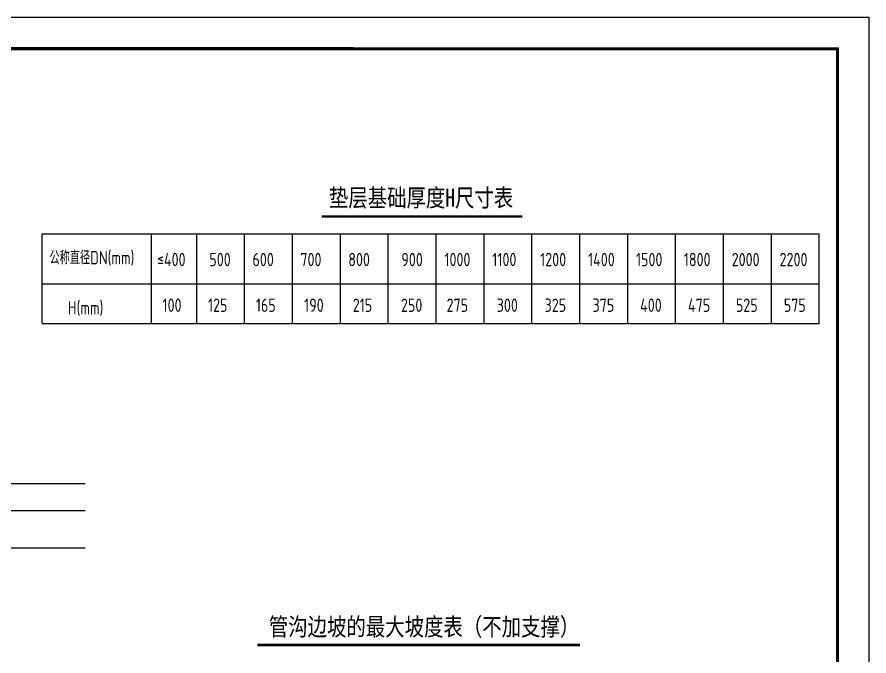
# Model space of a CAD drawing. Header units: millimetres. Extents: x 5592 to 9444, y 2362 to 3548.
# Drawn here: x 9236.9 to 9428.4, y 2875 to 3018.6 of the extents above; entities that cross this region are included whole.
import ezdxf

# ---------------------------------------------------------------- set-up
doc = ezdxf.new("R2010")
doc.units = ezdxf.units.MM
doc.header["$LTSCALE"] = 250
doc.layers.get('0').update_dxf_attribs({"linetype": 'CONTINUOUS'})
for name, color, linetype in [('DM', 3, 'CONTINUOUS'), ('PUB_TITLE', 4, 'CONTINUOUS'), ('图框线', 4, 'CONTINUOUS'), ('标', 3, 'CONTINUOUS')]:
    doc.layers.add(name, color=color, linetype=linetype)
doc.styles.add('DRC-ST', font='SimSun.ttf')
doc.styles.add('HZ', font='tssdeng.shx', dxfattribs={"width": 0.8, "bigfont": 'tssdchn.shx'})

msp = doc.modelspace()

# ---------------------------------------------------------------- linework, layer by layer
at = {"color": 0}
for p, q in [((9242.489, 2969.93), (9417.275, 2969.93)), ((9242.489, 2949.77), (9242.489, 2969.93)), ((9267.099, 2949.77), (9267.099, 2969.93)), ((9277.264, 2949.77), (9277.264, 2969.93)), ((9288.034, 2949.77), (9288.034, 2969.93)), ((9298.804, 2949.77), (9298.804, 2969.93)), ((9309.574, 2949.77), (9309.574, 2969.93)), ((9320.344, 2949.77), (9320.344, 2969.93)), ((9331.114, 2949.77), (9331.114, 2969.93)), ((9341.884, 2949.77), (9341.884, 2969.93)), ((9352.654, 2949.77), (9352.654, 2969.93)), ((9363.425, 2949.77), (9363.425, 2969.93)), ((9374.195, 2949.77), (9374.195, 2969.93)), ((9384.965, 2949.77), (9384.965, 2969.93)), ((9395.735, 2949.77), (9395.735, 2969.93)), ((9406.505, 2949.77), (9406.505, 2969.93)), ((9406.505, 2949.77), (9406.505, 2969.93)), ((9417.275, 2949.77), (9417.275, 2969.93)), ((9242.489, 2958.695), (9417.275, 2958.695)), ((9242.489, 2949.77), (9417.275, 2949.77))]:
    msp.add_line(p, q, dxfattribs=at)
at = {"layer": 'DM'}
for p, q in [((9162.412, 2913.752), (9252.202, 2913.752)), ((9160.612, 2907.752), (9252.202, 2907.752)), ((9160.612, 2899.363), (9252.202, 2899.363))]:
    msp.add_line(p, q, dxfattribs=at)
at = {"layer": 'PUB_TITLE', "const_width": 0.707}
msp.add_lwpolyline([(9031.35, 2728.692), (9421.35, 2728.663), (9421.37, 3011.492), (9031.35, 3011.52)], close=True, dxfattribs=at)
at = {"layer": '图框线', "linetype": 'Continuous'}
msp.add_lwpolyline([(9428.441, 3018.592), (9428.42, 2721.592), (9008.42, 2721.623), (9008.441, 3018.623)], close=True, dxfattribs=at)
at = {"layer": '标', "color": 7, "const_width": 0.566}
for points in [[(9305.388, 2973.789), (9350.486, 2973.789)], [(9290.93, 2877.489), (9363.452, 2877.489)]]:
    msp.add_lwpolyline(points, dxfattribs=at)

# ---------------------------------------------------------------- texts
at = {"color": 0, "style": 'HZ', "width": 0.8}
for s, p in [('≤400', (9268.343, 2962.621)), ('500', (9280.114, 2962.621)), ('600', (9289.813, 2962.621)), ('700', (9300.583, 2962.621)), ('800', (9311.353, 2962.621)), ('900', (9323.284, 2962.621)), ('1000', (9332.957, 2962.621)), ('1100', (9343.727, 2962.621)), ('1200', (9354.497, 2962.621)), ('1400', (9365.267, 2962.621)), ('1500', (9376.037, 2962.621)), ('1800', (9386.807, 2962.621)), ('2000', (9397.577, 2962.621)), ('2200', (9408.347, 2962.621)), ('H(mm)', (9248.27, 2951.76)), ('100', (9269.577, 2952.357)), ('125', (9279.797, 2952.357)), ('165', (9290.567, 2952.357)), ('190', (9301.417, 2952.357)), ('215', (9312.359, 2952.357)), ('250', (9323.201, 2952.357)), ('275', (9333.454, 2952.357)), ('300', (9344.738, 2952.357)), ('325', (9355.508, 2952.357)), ('375', (9366.278, 2952.357)), ('400', (9376.984, 2952.357)), ('475', (9387.754, 2952.357)), ('525', (9398.524, 2952.357)), ('575', (9409.294, 2952.357))]:
    msp.add_text(s, height=3, dxfattribs=at).set_placement(p)
at = {"layer": '标', "color": 7, "width": 0.8}
for s, height, style, p in [('垫层基础厚度H尺寸表', 4, 'DRC-ST', (9306.99, 2976.016)), ('公称直径DN(mm)', 3, 'HZ', (9244.168, 2963.042)), ('管沟边坡的最大坡度表（不加支撑）', 4, 'DRC-ST', (9293.472, 2879.588))]:
    msp.add_text(s, height=height, dxfattribs=dict(at, style=style)).set_placement(p)

doc.saveas('drawing.dxf')
